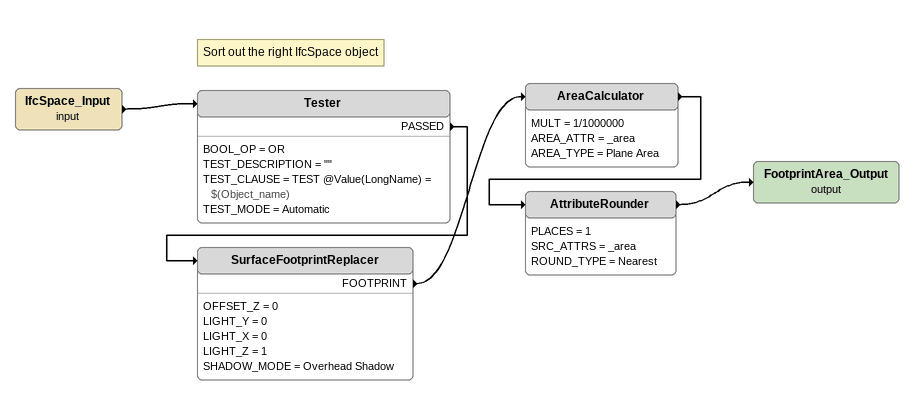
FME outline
IfcSpace_Input (input)
    -> Tester
Note: Sort out the right IfcSpace object
Tester
    BOOL_OP = OR
    TEST_DESCRIPTION = ""
    TEST_CLAUSE = TEST @Value(LongName) = $(Object_name)
    TEST_MODE = Automatic
    PASSED -> SurfaceFootprintReplacer
SurfaceFootprintReplacer
    OFFSET_Z = 0
    LIGHT_Y = 0
    LIGHT_X = 0
    LIGHT_Z = 1
    SHADOW_MODE = Overhead Shadow
    FOOTPRINT -> AreaCalculator
AreaCalculator
    MULT = 1/1000000
    AREA_ATTR = _area
    AREA_TYPE = Plane Area
    -> AttributeRounder
AttributeRounder
    PLACES = 1
    SRC_ATTRS = _area
    ROUND_TYPE = Nearest
    -> FootprintArea_Output (output)
FootprintArea_Output (output)
